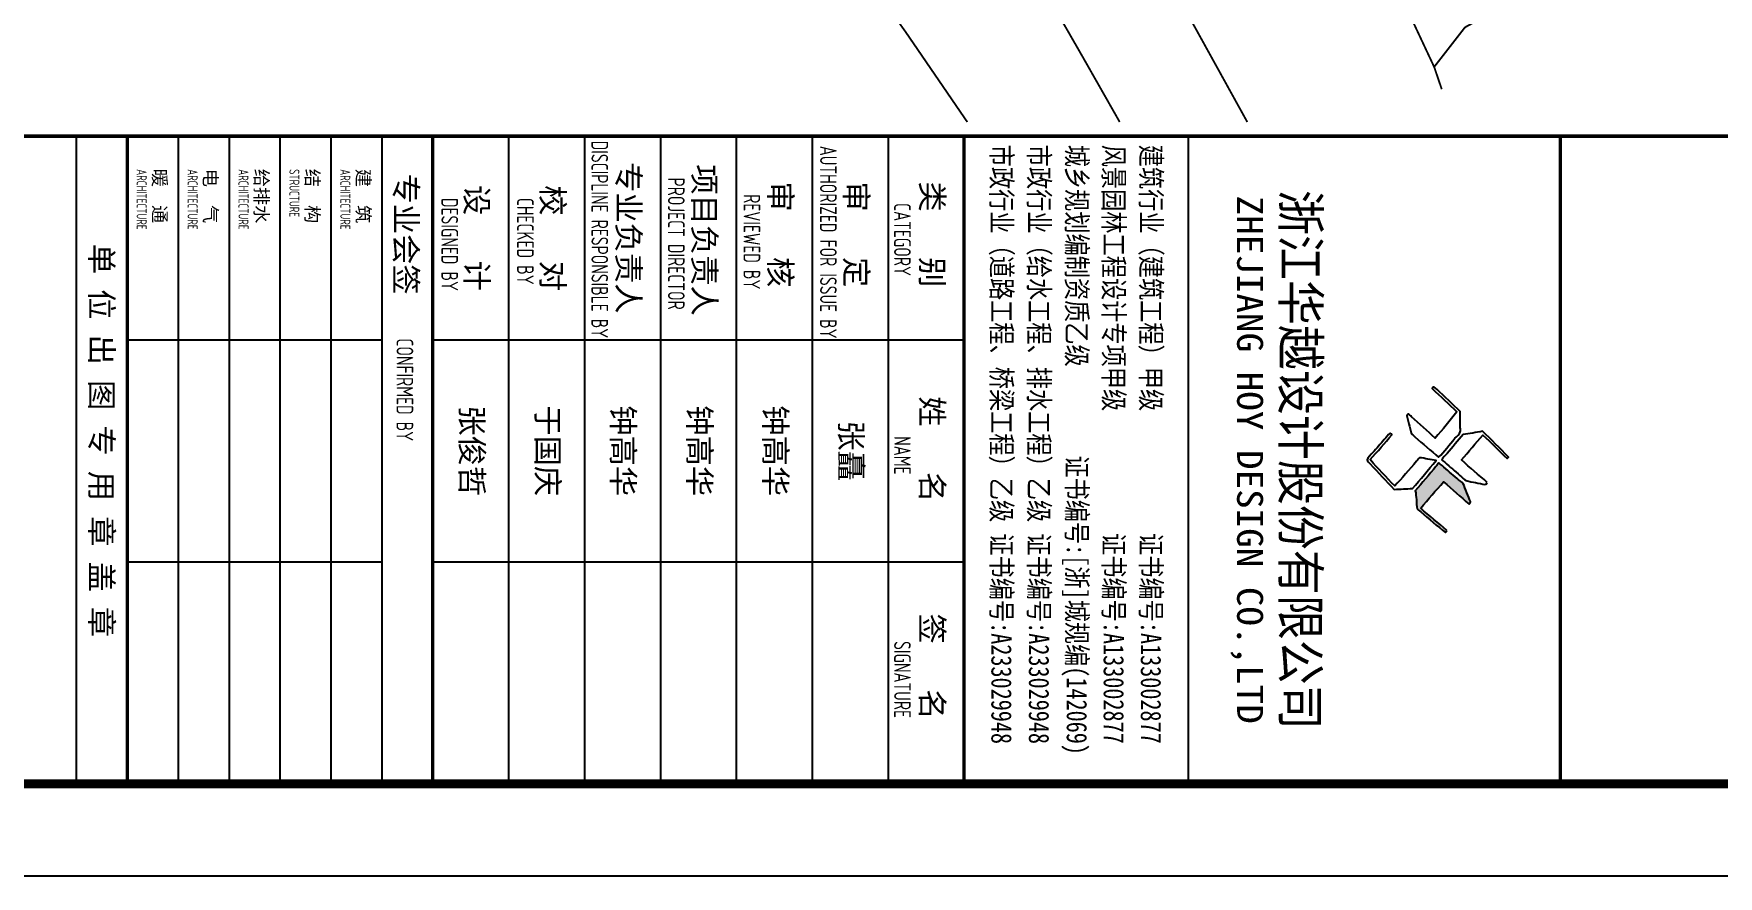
# Model space of a CAD drawing. Header units: millimetres. Extents: x 423323 to 424695, y 55333 to 56284.
# Drawn here: x 423511.2 to 423693.2, y 55421.5 to 55512.6 of the extents above; entities that cross this region are included whole.
import ezdxf
from ezdxf.enums import TextEntityAlignment as Align

# ---------------------------------------------------------------- set-up
doc = ezdxf.new("R2010")
doc.units = ezdxf.units.MM
doc.header["$LTSCALE"] = 1000
for name, color, linetype in [('PUB_TITLE', 4, 'Continuous'), ('TK', 4, 'Continuous'), ('地形图', 252, 'Continuous')]:
    doc.layers.add(name, color=color, linetype=linetype)
doc.styles.add('-宋体', font='', dxfattribs={"width": 0.8})
doc.styles.add('HT', font='simhei.ttf', dxfattribs={"width": 0.8})
doc.styles.add('TSSD_REIN', font='tssdeng.shx', dxfattribs={"width": 0.7, "bigfont": 'tssdchn.shx'})
doc.styles.add('图签宋体', font='', dxfattribs={"height": 300})
doc.styles.add('图签黑体', font='simhei.ttf', dxfattribs={"height": 550})
doc.styles.get('-宋体').set_extended_font_data('SimSun')
doc.styles.get('图签宋体').set_extended_font_data('NSimSun')

# ---------------------------------------------------------------- blocks, each defined once
blk = doc.blocks.new('A$C053D6479')
at = {"layer": 'PUB_TITLE'}
h = blk.add_hatch(color=256, dxfattribs=at)
h.dxf.hatch_style = 1
edge = h.paths.add_edge_path()
edge.add_spline(control_points=[(1310.32874749077, 579.016240464116), (1215.943817627616, 662.2664765695226), (1117.75729129056, 741.6408398935455), (1025.519621957908, 826.970812613552)], knot_values=[14, 14, 14, 14, 15, 15, 15, 15], degree=3, periodic=0)
edge.add_spline(control_points=[(1025.519621957908, 826.970812613552), (1104.549613309908, 919.7621780578629), (1187.941649639164, 1008.123974608781), (1265.729200935806, 1102.097008583893)], knot_values=[13, 13, 13, 13, 14, 14, 14, 14], degree=3, periodic=0)
edge.add_spline(control_points=[(1265.729200935806, 1102.097008583893), (1258.470379959675, 1111.084441810905), (1249.206098676776, 1119.032006730849), (1238.625101030804, 1115.649058536335)], knot_values=[12, 12, 12, 12, 13, 13, 13, 13], degree=3, periodic=0)
edge.add_spline(control_points=[(1238.625101030804, 1115.649058536335), (1210.271808678866, 1106.654872917628), (1179.15678816021, 1091.651058770076), (1143.686475056107, 1076.924092678179)], knot_values=[11, 11, 11, 11, 12, 12, 12, 12], degree=3, periodic=0)
edge.add_spline(control_points=[(1143.686475056107, 1076.924092678179), (1109.114230035339, 1062.541498558188), (1068.876728457515, 1052.791045079764), (1046.816665082006, 1038.138355295698)], knot_values=[10, 10, 10, 10, 11, 11, 11, 11], degree=3, periodic=0)
edge.add_spline(control_points=[(1046.816665082006, 1038.138355295698), (1028.078778376454, 1025.761221482593), (1006.849259168492, 991.7359201819054), (990.6705288813682, 972.309289532539)], knot_values=[9, 9, 9, 9, 10, 10, 10, 10], degree=3, periodic=0)
edge.add_spline(control_points=[(990.6705288813682, 972.309289532539), (941.5806419086875, 913.4014251652989), (898.6421836885856, 867.6944863868994), (849.2011723524192, 809.5428898794926)], knot_values=[8, 8, 8, 8, 9, 9, 9, 9], degree=3, periodic=0)
edge.add_spline(control_points=[(849.2011723524192, 809.5428898794926), (841.8748274602694, 800.8998286242713), (822.0970724475337, 776.2873612219119), (822.0970724475337, 774.693796802836)], knot_values=[7, 7, 7, 7, 8, 8, 8, 8], degree=3, periodic=0)
edge.add_spline(control_points=[(822.0970724475337, 774.693796802836), (822.5832446430577, 770.6153522730456), (848.3031042688526, 752.4311616792693), (858.9516258308431, 743.7205765080289)], knot_values=[6, 6, 6, 6, 7, 7, 7, 7], degree=3, periodic=0)
edge.add_spline(control_points=[(858.9516258308431, 743.7205765080289), (949.3256350803422, 669.5928214616724), (1035.202551520313, 591.8052701651468), (1122.38943193201, 520.8646439567092)], knot_values=[5, 5, 5, 5, 6, 6, 6, 6], degree=3, periodic=0)
edge.add_spline(control_points=[(1122.38943193201, 520.8646439567092), (1153.227604394779, 526.8135009611142), (1184.76127319294, 529.5752291279496), (1217.328057906707, 532.5530338259996)], knot_values=[4, 4, 4, 4, 5, 5, 5, 5], degree=3, periodic=0)
edge.add_spline(control_points=[(1217.328057906707, 532.5530338259996), (1246.228293978726, 535.1797141605639), (1293.042624980328, 532.4112336021499), (1316.135804271558, 542.2292109968257)], knot_values=[3, 3, 3, 3, 4, 4, 4, 4], degree=3, periodic=0)
edge.add_spline(control_points=[(1316.135804271558, 542.2292109968257), (1326.507477777777, 546.5845035825041), (1337.56789522781, 564.9104944000137), (1349.046960957232, 579.016240464116)], knot_values=[2, 2, 2, 2, 3, 3, 3, 3], degree=3, periodic=0)
edge.add_spline(control_points=[(1349.046960957232, 579.016240464116), (1422.965391863836, 670.0114697411773), (1506.904371913173, 758.9269624038716), (1571.82861720107, 848.3353796536685)], knot_values=[1, 1, 1, 1, 2, 2, 2, 2], degree=3, periodic=0)
edge.add_spline(control_points=[(1571.82861720107, 848.3353796536685), (1564.292948169168, 852.3463002674398), (1561.254371946561, 860.9150852149469), (1550.531574076973, 861.8874296059948)], knot_values=[0, 0, 0, 0, 1, 1, 1, 1], degree=3, periodic=0)
edge.add_spline(control_points=[(1550.531574076973, 861.8874296059948), (1469.084226530162, 768.9542639381834), (1393.160335316672, 670.5651658529532), (1310.32874749077, 579.016240464116)], knot_values=[15, 15, 15, 15, 16, 16, 16, 16], degree=3, periodic=0)
at = {"layer": 'TK'}
for points, knots in [([(1031.326678738813, 1297.774564922729), (1065.554551787558, 1286.086175053439), (1053.596066254075, 1261.953127455025), (1044.878728691139, 1224.132982072013), (1036.444991575787, 1187.555276744359), (1031.46847896243, 1158.168868476816), (1023.581685567158, 1121.456115317123), (1019.921889316873, 1104.446840862685), (1017.430256814347, 1084.534038017679), (1011.967572005466, 1071.11703589739), (1004.087531001773, 1051.616128940426), (975.8085149574326, 1026.449965426291), (955.8214358048281, 1003.289262219158), (906.3871768602403, 946.1707816272392), (865.5892267791787, 899.4982508493704), (814.3520792758791, 838.6524500912637), (806.2627141323173, 829.0437968364567), (789.1859157617437, 805.9506175453425), (787.2479793709936, 805.6737694894546), (777.4975258924533, 804.4988533501164), (728.2658386960393, 856.2829445734969), (719.4202056926442, 863.8186136053992), (650.829411762883, 921.9026861967868), (580.0913573026191, 978.3256704530795), (514.059719791403, 1036.200418904831), (509.2857789262198, 1105.756804834178), (488.4073840816272, 1175.799362959166), (479.2106267148629, 1247.36796158686), (569.7872077124193, 1342.786007365736), (662.7878972964827, 1435.786696949683), (758.2059430752415, 1526.363277947356), (764.2223239958985, 1523.324701724865), (768.3750448332867, 1518.48323694343), (773.6959294184344, 1514.749164385779), (693.072373647592, 1422.302170913259), (599.45046403585, 1342.853531281755), (519.8667765721912, 1249.299145586032), (607.1954572075047, 1170.61352620594), (698.4675345404539, 1096.006351355638), (789.1859157617437, 1020.710432561522), (874.0972402022453, 1108.937181280402), (950.0819029401755, 1205.94879147812), (1031.326678738813, 1297.774564922729)], [0, 0, 0, 0, 1, 1, 1, 2, 2, 2, 3, 3, 3, 4, 4, 4, 5, 5, 5, 6, 6, 6, 7, 7, 7, 8, 8, 8, 9, 9, 9, 10, 10, 10, 11, 11, 11, 12, 12, 12, 13, 13, 13, 14, 14, 14, 14]), ([(1550.531574076973, 861.8874296059948), (1561.254371946561, 860.9150852149469), (1564.292948169168, 852.3463002674398), (1571.82861720107, 848.3353796536685), (1506.904371913173, 758.9269624038716), (1422.965391863836, 670.0114697411773), (1349.046960957232, 579.016240464116), (1337.56789522781, 564.9104944000137), (1326.507477777777, 546.5845035825041), (1316.135804271558, 542.2292109968257), (1293.042624980328, 532.4112336021499), (1246.228293978726, 535.1797141605639), (1217.328057906707, 532.5530338259996), (1184.76127319294, 529.5752291279496), (1153.227604394779, 526.8135009611142), (1122.38943193201, 520.8646439567092), (1035.202551520313, 591.8052701651468), (949.3256350803422, 669.5928214616724), (858.9516258308431, 743.7205765080289), (848.3031042688526, 752.4311616792693), (822.5832446430577, 770.6153522730456), (822.0970724475337, 774.693796802836), (822.0970724475337, 776.2873612219119), (841.8748274602694, 800.8998286242713), (849.2011723524192, 809.5428898794926), (898.6421836885856, 867.6944863868994), (941.5806419086875, 913.4014251652989), (990.6705288813682, 972.309289532539), (1006.849259168492, 991.7359201819054), (1028.078778376454, 1025.761221482593), (1046.816665082006, 1038.138355295698), (1068.876728457515, 1052.791045079764), (1109.114230035339, 1062.541498558188), (1143.686475056107, 1076.924092678179), (1179.15678816021, 1091.651058770076), (1210.271808678866, 1106.654872917628), (1238.625101030804, 1115.649058536335), (1249.206098676776, 1119.032006730849), (1258.470379959675, 1111.084441810905), (1265.729200935806, 1102.097008583893), (1187.941649639164, 1008.123974608781), (1104.549613309908, 919.7621780578629), (1025.519621957908, 826.970812613552), (1117.75729129056, 741.6408398935455), (1215.943817627616, 662.2664765695226), (1310.32874749077, 579.016240464116), (1393.160335316672, 670.5651658529532), (1469.084226530162, 768.9542639381834), (1550.531574076973, 861.8874296059948)], [0, 0, 0, 0, 1, 1, 1, 2, 2, 2, 3, 3, 3, 4, 4, 4, 5, 5, 5, 6, 6, 6, 7, 7, 7, 8, 8, 8, 9, 9, 9, 10, 10, 10, 11, 11, 11, 12, 12, 12, 13, 13, 13, 14, 14, 14, 15, 15, 15, 16, 16, 16, 16]), ([(554.7833935647504, 949.0743100178079), (623.9954075221904, 890.5783415383776), (699.0212306521134, 833.1222413662472), (760.143879466108, 772.7558604122023), (688.7846049779328, 690.8898645858862), (613.6980103236856, 604.2566802858491), (539.225883305422, 516.9955235666712), (528.8542097992031, 504.8209615017404), (515.5114839866292, 486.9811428797548), (506.3147266197484, 482.146430490131), (491.864608583739, 474.6107614583452), (469.1158012645319, 471.6329567600624), (452.1065268099774, 466.6564441468217), (415.8731934543466, 456.0754465008504), (382.6176647966495, 448.472253552929), (341.6846668835497, 437.6144078511861), (323.2911521497881, 432.7054191538482), (296.8757961887168, 422.4012695637648), (293.2092475468526, 439.5523442419362), (290.5150432962691, 452.1388021947932), (312.9870025597047, 469.9043445091811), (322.2512838424882, 480.2084940992645), (399.626939251204, 566.152934455371), (476.5164224642795, 652.1041272031725), (552.852209565579, 735.9755833363743), (459.7772436739178, 815.3499466602807), (366.4321821180638, 894.4542143199942), (269.9810204235837, 970.3713531417889), (183.3410837320844, 883.2519966462278), (101.4075639896328, 791.4937471176381), (16.15186757722404, 702.9901503431029), (-17.86668133176863, 714.1248441006173), (9.028094433364458, 734.6588669734192), (27.83350505505223, 755.3346900696051), (103.1361762407469, 838.2405542033375), (192.3285169590963, 929.7152032844606), (266.1051476419671, 1005.220446218329), (319.4152793682879, 1008.542622888286), (386.763633242459, 1004.599226190534), (442.3560733314371, 1007.158382609079), (455.6312752281083, 1007.779602636758), (471.8100055151153, 1011.304351054889), (485.017683495651, 1007.158382609079), (507.212794703315, 1000.108885772817), (533.5606267483672, 966.9141286396771), (554.7833935647504, 949.0743100178079)], [0, 0, 0, 0, 1, 1, 1, 2, 2, 2, 3, 3, 3, 4, 4, 4, 5, 5, 5, 6, 6, 6, 7, 7, 7, 8, 8, 8, 9, 9, 9, 10, 10, 10, 11, 11, 11, 12, 12, 12, 13, 13, 13, 14, 14, 14, 15, 15, 15, 15]), ([(1097.223268417874, 489.8914236617857), (1100.403644864098, 424.683577926422), (1105.589481617208, 361.3461446657893), (1106.906197980279, 294.2071149313706), (1017.983952926123, 207.1552823519451), (924.7064152862877, 120.9339939398342), (829.842065619072, 32.70724522095406), (817.5324557221029, 21.2281794915325), (800.3881334353937, -0.06886363256489858), (787.2479793709936, -0.2781877723173238), (767.5445006657392, -0.5550358280888759), (724.6060424457537, 48.67665136832511), (711.6752125209896, 59.811345125956), (661.7547813808778, 102.8173272619606), (615.9803186863428, 142.5078851197031), (568.3354435173096, 185.723191395693), (545.1072163939243, 206.7433864639024), (517.7262684332673, 223.7526609183406), (498.5697334482102, 249.6818446840043), (501.1964137826581, 258.6692779110163), (510.7375431214459, 260.8097860499402), (515.9976561822696, 267.1030150263687), (608.7890216264641, 192.0164203721215), (695.9759020380443, 111.2510643774294), (785.3100429802435, 32.70724522095406), (883.0171495132381, 118.3748375214054), (976.564782817266, 208.1951506591286), (1070.119168512989, 298.0829877128708), (991.642873272649, 373.1020584512153), (891.5184105447261, 456.0754465008504), (802.7379657143028, 534.4842178251711), (791.4007002083817, 544.4439954434638), (768.0981967773987, 560.9670977023779), (765.9509362468962, 569.3333109017112), (761.1094714656938, 588.0036736911279), (776.1875619209604, 634.331832497206), (779.5029861993389, 654.58900731412), (785.2425190641079, 689.7824723624508), (788.0109996224055, 721.0392931048409), (794.9929725425318, 745.6517605072004), (896.5691994656809, 661.2266082624556), (997.7943020253442, 576.4570840455708), (1097.223268417874, 489.8914236617857)], [0, 0, 0, 0, 1, 1, 1, 2, 2, 2, 3, 3, 3, 4, 4, 4, 5, 5, 5, 6, 6, 6, 7, 7, 7, 8, 8, 8, 9, 9, 9, 10, 10, 10, 11, 11, 11, 12, 12, 12, 13, 13, 13, 14, 14, 14, 14])]:
    blk.add_open_spline(points, degree=3, knots=knots, dxfattribs=at)
blk = doc.blocks.new('GeYuanFrame_84040822', base_point=(20.08568540801701, 4.526152566438171))
at = {"layer": 'PUB_TITLE'}
for points in [[(803.0857190201486, 235.3261525664411), (803.0857190201486, 292.7261525664444)], [(827.0857022140826, 235.3261525664411), (827.0857022140826, 292.7261525664444)], [(803.0857190201486, 202.3261525664411), (803.0857190201486, 229.8261525664411)], [(827.0857022140826, 202.3261525664411), (827.0857022140826, 229.8261525664411)]]:
    blk.add_lwpolyline(points, dxfattribs=at)
at = {"layer": 'TK'}
for p, q in [((781.0856854080148, 316.9303405236305), (851.0856854080148, 316.9303405236305)), ((781.0856854080139, 284.5261525664437), (851.0856854080139, 284.5261525664437)), ((781.0856854080139, 276.3261525664448), (851.0856854080139, 276.3261525664448)), ((781.0856854080139, 268.1261525664449), (851.0856854080139, 268.1261525664449)), ((781.0856854080139, 259.9261525664433), (851.0856854080139, 259.9261525664433)), ((781.0856854080139, 251.7261525664435), (851.0856854080139, 251.7261525664435)), ((781.0856854080139, 243.5261525664437), (851.0856854080139, 243.5261525664437)), ((781.0856854080139, 235.3261525664411), (851.0856854080139, 235.3261525664411)), ((781.0856854080139, 235.3261525664411), (851.085685408013, 235.3261525664411))]:
    blk.add_line(p, q, dxfattribs=at)
blk.add_lwpolyline([(20.08568540801701, 4.526152566438171), (20.08568540801701, 598.5261525664382), (861.0856854080171, 598.5261525664382), (861.0856854080171, 4.526152566438171)], close=True, dxfattribs=at)
at = {"layer": 'TK', "const_width": 1}
blk.add_lwpolyline([(45.08568540801701, 588.5261525664382), (851.0856854080171, 588.5261525664382), (851.0856854080171, 14.52615256643817), (45.08568540801701, 14.52615256643817)], close=True, dxfattribs=at)
at = {"layer": 'TK'}
for points, const_width in [([(781.0856854079932, 588.5261525664382), (781.0856854079932, 14.52615256643655)], 0.4), ([(781.0856854080139, 357.1416593339345), (851.0856854080139, 357.1416593339345)], 0.35), ([(781.085685408013, 292.7261525664444), (851.085685408013, 292.7261525664444)], 0.35), ([(781.0856854080112, 292.7261525664444), (851.0856854080112, 292.7261525664444)], 0.35), ([(781.0856854080139, 235.3261525664411), (851.085685408013, 235.3261525664411)], 0.35), ([(781.0856854080139, 202.3261525664411), (851.085685408013, 202.3261525664411)], 0.35)]:
    blk.add_lwpolyline(points, dxfattribs=dict(at, const_width=const_width))
for points in [[(781.085685408013, 292.7261525664444), (851.0856854080112, 292.7261525664444)], [(781.0856854080139, 235.3261525664411), (851.085685408013, 235.3261525664411)], [(781.0856854080139, 229.8261525664411), (851.085685408013, 229.8261525664411)], [(781.0856854080139, 224.3261525664411), (851.085685408013, 224.3261525664411)], [(781.0856854080139, 218.8261525664411), (851.085685408013, 218.8261525664411)], [(781.0856854080139, 213.3261525664411), (851.085685408013, 213.3261525664411)], [(781.0856854080139, 207.8261525664411), (851.085685408013, 207.8261525664411)], [(781.0856854080139, 202.3261525664411), (851.085685408013, 202.3261525664411)], [(781.0856854080139, 196.8261525664411), (851.085685408013, 196.8261525664411)]]:
    blk.add_lwpolyline(points, dxfattribs=at)
at = {"layer": 'PUB_TITLE', "xscale": 0.01000000000021828, "yscale": 0.01000000000021828, "zscale": 0.01}
blk.add_blockref('A$C053D6479', (808.1928552839099, 336.2739088997414), dxfattribs=at)
at = {"layer": 'TK'}
for s, height, style, width, p in [('浙江华越设计股份有限公司', 3.96, 'HT', 0.9, (816.0710256844804, 329.1600182451484)), ('ZHEJIANG HOY DESIGN CO.,LTD', 2.8, '图签黑体', 1.11, (816.0555012736304, 323.2926980746724))]:
    blk.add_text(s, height=height, dxfattribs=dict(at, style=style, width=width)).set_placement(p, align=Align.MIDDLE)
for s, height, style, width, p in [('建筑行业（建筑工程）甲级           证书编号:A133002877', 2.2, '-宋体', 0.8, (782.0037178025732, 311.8335526513201)), ('风景园林工程设计专项甲级           证书编号:A133002877', 2.2, '-宋体', 0.8, (782.0037178025732, 307.8122939896684)), ('城乡规划编制资质乙级        证书编号:[浙]城规编(142069)', 2.2, '-宋体', 0.8, (782.0037178025732, 303.8241357028883)), ('市政行业（给水工程、排水工程）乙级 证书编号:A233029948', 2.2, '-宋体', 0.8, (782.0037178025732, 299.7384448117637)), ('市政行业（道路工程、桥梁工程）乙级 证书编号:A233029948', 2.2, '-宋体', 0.8, (782.0037178025732, 295.6863175658409)), ('CATEGORY', 1.8, 'TSSD_REIN', 0.7, (788.3191403062856, 285.1721763266441)), ('NAME', 1.8, 'TSSD_REIN', 0.7, (813.5096832230984, 285.1721763266441)), ('SIGNATURE', 1.8, 'TSSD_REIN', 0.7, (835.6641073905976, 285.1721763266441)), ('AUTHORIZED FOR ISSUE BY', 1.8, 'TSSD_REIN', 0.7, (782.1236496737147, 277.1713332899008)), ('REVIEWED BY', 1.8, 'TSSD_REIN', 0.7, (787.3550407350913, 268.9082225328002)), ('PROJECT DIRECTOR', 1.8, 'TSSD_REIN', 0.7, (785.5493130375744, 260.741071846136)), ('DISCIPLINE RESPONSIBLE BY', 1.8, 'TSSD_REIN', 0.7, (781.5744227626165, 252.4758124825648)), ('CHECKED BY', 1.8, 'TSSD_REIN', 0.7, (787.7523572200344, 244.4438036335305)), ('DESIGNED BY', 1.8, 'TSSD_REIN', 0.7, (787.7631808040105, 236.2673313003424)), ('CONFIRMED BY', 1.8, 'TSSD_REIN', 0.7, (802.940774192497, 231.4202159297074)), ('ARCHITECTURE', 1.08, 'TSSD_REIN', 0.7, (784.6533641411443, 225.3433742699008)), ('STRUCTURE', 1.08, 'TSSD_REIN', 0.7, (784.6533641411443, 219.8433742699008)), ('ARCHITECTURE', 1.08, 'TSSD_REIN', 0.7, (784.6533641411443, 214.3433742699008)), ('ARCHITECTURE', 1.08, 'TSSD_REIN', 0.7, (784.6533641411443, 208.8433742699008)), ('ARCHITECTURE', 1.08, 'TSSD_REIN', 0.7, (784.6533641411443, 203.3433742699008))]:
    blk.add_text(s, height=height, dxfattribs=dict(at, style=style, width=width)).set_placement(p)
at = {"layer": 'TK', "style": '图签宋体'}
for s, height, p in [('类   别', 2.4, (785.9748552485271, 288.0884085771813)), ('姓   名', 2.4, (809.1975127580417, 288.0884085771813)), ('签   名', 2.4, (832.6812062720292, 288.0884085771813)), ('审   定', 2.4, (785.9748552485253, 279.8884085771824)), ('审   核', 2.4, (785.9748552485253, 271.6884085771826)), ('项目负责人', 2.4, (784.1323058995222, 263.4884085771819)), ('专业负责人', 2.4, (783.8883110395527, 255.2884085771821)), ('校   对', 2.4, (786.3848099224069, 247.0884085771813)), ('设   计', 2.4, (786.3565347808026, 238.8884085771797)), ('专业会签', 2.4, (785.1196109817765, 231.2391770673376)), ('建  筑', 1.44, (784.6067529206084, 227.1093243169116)), ('结  构', 1.44, (784.6067529206084, 221.6093243169116)), ('给排水', 1.44, (784.6067529206084, 216.1093243169116)), ('电  气', 1.44, (784.6067529206084, 210.6093243169116)), ('暖  通', 1.44, (784.6067529206084, 205.1093243169116)), ('单 位 出 图 专 用 章 盖 章', 2.4, (792.7217618067689, 198.3526219594596))]:
    blk.add_text(s, height=height, dxfattribs=at).set_placement(p)
at = {"layer": 'TK', "char_height": 2.4, "width": 23.9999831939341, "attachment_point": 5, "style": '图签宋体'}
for s, insert in [('张矗', (815.0857106171156, 280.396747972856)), ('钟高华', (815.0857106171156, 272.2261525664449)), ('钟高华', (815.0857106171156, 264.0261525664441)), ('钟高华', (815.0857106171156, 255.763933082683)), ('于国庆', (815.0857106171156, 247.6261525664436)), ('张俊哲', (815.0857106171156, 239.4261525664424))]:
    blk.add_mtext(s, dxfattribs=dict(at, insert=insert))

msp = doc.modelspace()

# ---------------------------------------------------------------- linework, layer by layer
at = {"layer": '地形图', "color": 250, "linetype": 'Continuous', "const_width": 0.2, "flags": 128}
for points in [[(423629.59, 55584.22), (423641.81, 55575.65), (423646.9612933715, 55574.02509920094), (423650.9808124453, 55572.53227741515), (423657.79, 55571.31), (423672.3407584871, 55570.58061281455), (423673.38, 55570.34), (423674.2472894726, 55569.73638429346), (423685.09, 55559.43), (423702.6777111192, 55540.08041070186), (423703.01, 55539.36), (423702.8211870596, 55538.3118193653), (423702.4801298739, 55537.27824010834), (423702.1148932672, 55535.78567468649), (423702.0079749201, 55533.87852585646), (423701.99, 55532.64), (423683.84, 55523.17), (423665.8195874989, 55513.29291071657), (423662.49, 55509.01), (423663.31, 55506.6)], [(423662.49, 55509.01), (423637.83, 55561.58), (423650.05, 55571.15), (423650.6840729752, 55571.93539773232), (423650.9808124453, 55572.53227741515)], [(423620.82, 55556.62), (423623.2190049625, 55543.4205159953), (423625.59, 55534.69), (423633.9916727265, 55518.09609204428), (423642.3014461517, 55503.05669364886)], [(423600.37, 55545.9), (423604.6874141514, 55542.20579205589), (423607.8136815312, 55537.63421177755), (423611.92, 55532.02), (423624.5317443649, 55510.07362719184), (423628.5174595101, 55503.05669364889)]]:
    msp.add_lwpolyline(points, dxfattribs=at)
at = {"layer": '地形图', "color": 250, "linetype": 'Continuous', "const_width": 0.2, "elevation": 23.88, "flags": 128}
msp.add_lwpolyline([(423612.0532758912, 55503.05669364886), (423605.44, 55512.72), (423605.44, 55512.72), (423597.4481107259, 55523.92950223239), (423591.4220053263, 55530.41630471622), (423585.58, 55535.51)], dxfattribs=at)

# ---------------------------------------------------------------- block references
at = {"rotation": 270}
msp.add_blockref('GeYuanFrame_84040822', (423323.4956166071, 56262.52556336646), dxfattribs=at)

doc.saveas('drawing.dxf')
